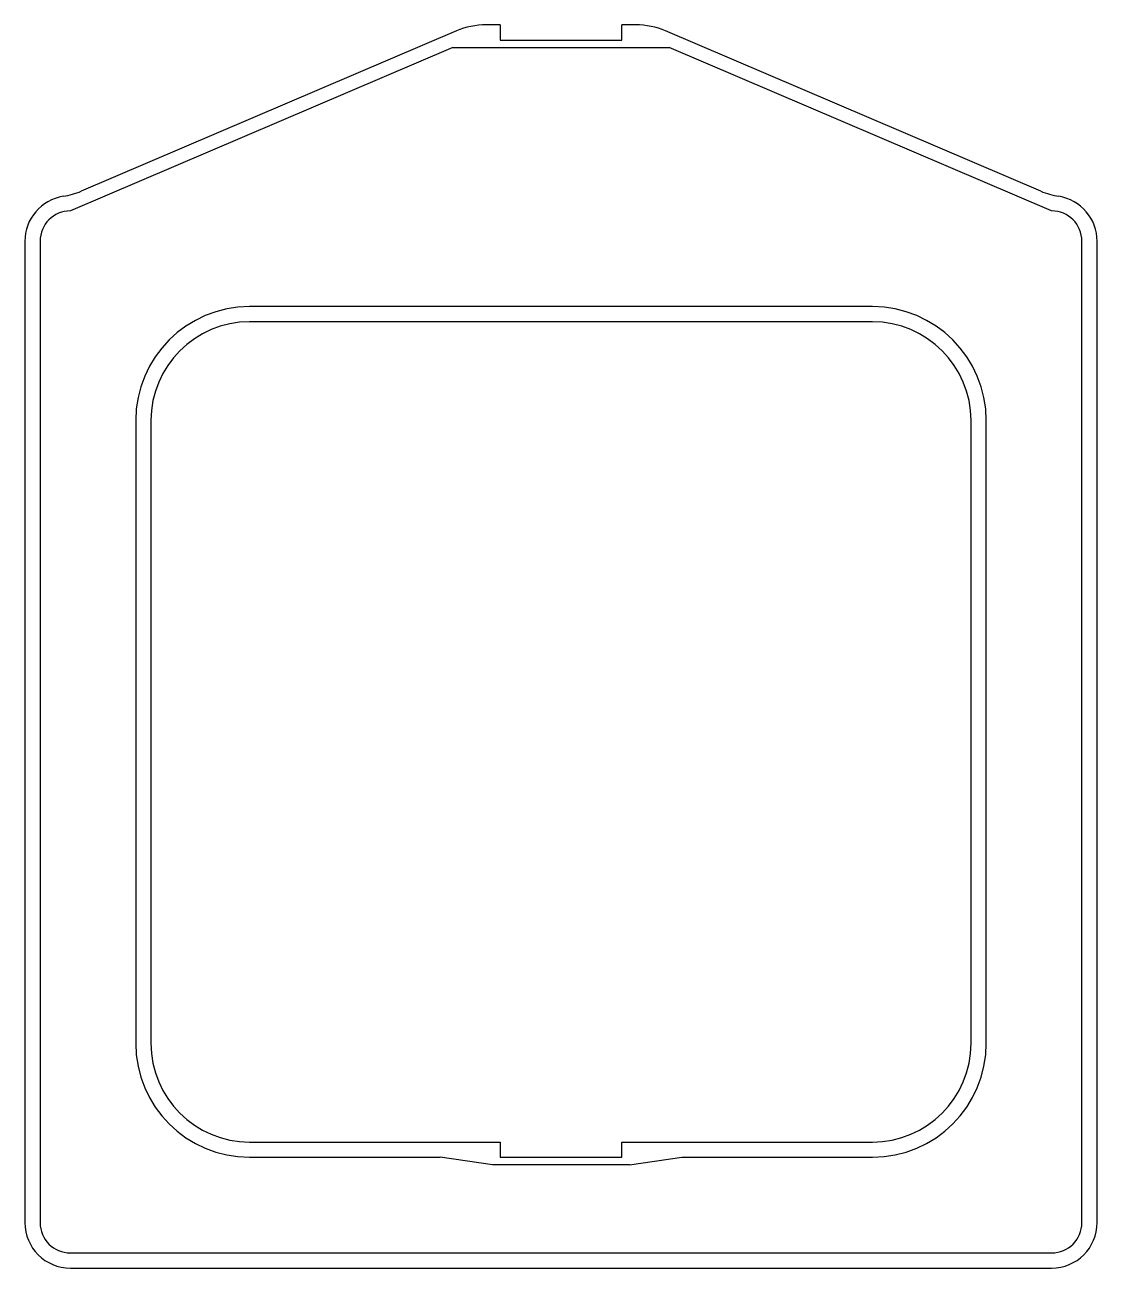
# Model space of a CAD drawing. Header units: millimetres. Extents: x -71 to 71, y -71 to 93.
import ezdxf

# ---------------------------------------------------------------- set-up
doc = ezdxf.new("R2010")
doc.units = ezdxf.units.MM

msp = doc.modelspace()

# ---------------------------------------------------------------- linework, layer by layer
at = {"color": 7, "linetype": 'Continuous', "lineweight": 25}
for p, q in [((-13.78, 92.3), (-63.18, 71.21)), ((-8, 93.1), (-9.85, 93.1)), ((-8, 93.1), (-8, 91.1)), ((9.85, 93.1), (8, 93.1)), ((8, 91.1), (8, 93.1)), ((63.18, 71.21), (13.78, 92.3)), ((-14.24, 90.1), (-64.6, 68.6)), ((-14.24, 90.1), (14.24, 90.1)), ((-8, 91.1), (8, 91.1)), ((64.6, 68.6), (14.24, 90.1)), ((-70.6, 64.6), (-70.6, -64.6)), ((-68.6, 64.6), (-68.6, -64.6)), ((68.6, -64.6), (68.6, 64.6)), ((70.6, -64.6), (70.6, 64.6)), ((41, 56), (-41, 56)), ((41, 54), (-41, 54)), ((-56, 41), (-56, -41)), ((-54, 41), (-54, -41)), ((54, -41), (54, 41)), ((56, -41), (56, 41)), ((-41, -54), (-8, -54)), ((-8, -54), (-8, -56)), ((8, -54), (41, -54)), ((8, -56), (8, -54)), ((-41, -56), (-15.93, -56)), ((-9, -57), (-15.93, -56)), ((9, -57), (-9, -57)), ((-8, -56), (8, -56)), ((9, -57), (15.93, -56)), ((15.93, -56), (41, -56)), ((-64.6, -68.6), (64.6, -68.6)), ((-64.6, -70.6), (64.6, -70.6))]:
    msp.add_line(p, q, dxfattribs=at)
for centre, radius, start, end in [((-9.85, 83.1), 10, 90, 113.1198), ((9.85, 83.1), 10, 66.8802, 90), ((-64.6, 64.6), 6, 99.0222, 180), ((-67.11, 80.4), 10, 279.0222, 293.1198), ((67.11, 80.4), 10, 246.8802, 260.9778), ((64.6, 64.6), 6, 0, 80.9778), ((-64.6, 64.6), 4, 90, 180), ((64.6, 64.6), 4, 0, 90), ((-41, 41), 15, 90, 180), ((41, 41), 15, 0, 90), ((-41, 41), 13, 90, 180), ((41, 41), 13, 0, 90), ((-41, -41), 15, 180, 270), ((-41, -41), 13, 180, 270), ((41, -41), 13, 270, 0), ((41, -41), 15, 270, 0), ((-64.6, -64.6), 6, 180, 270), ((-64.6, -64.6), 4, 180, 270), ((64.6, -64.6), 6, 270, 0), ((64.6, -64.6), 4, 270, 0)]:
    msp.add_arc(centre, radius, start, end, dxfattribs=at)

doc.saveas('drawing.dxf')
